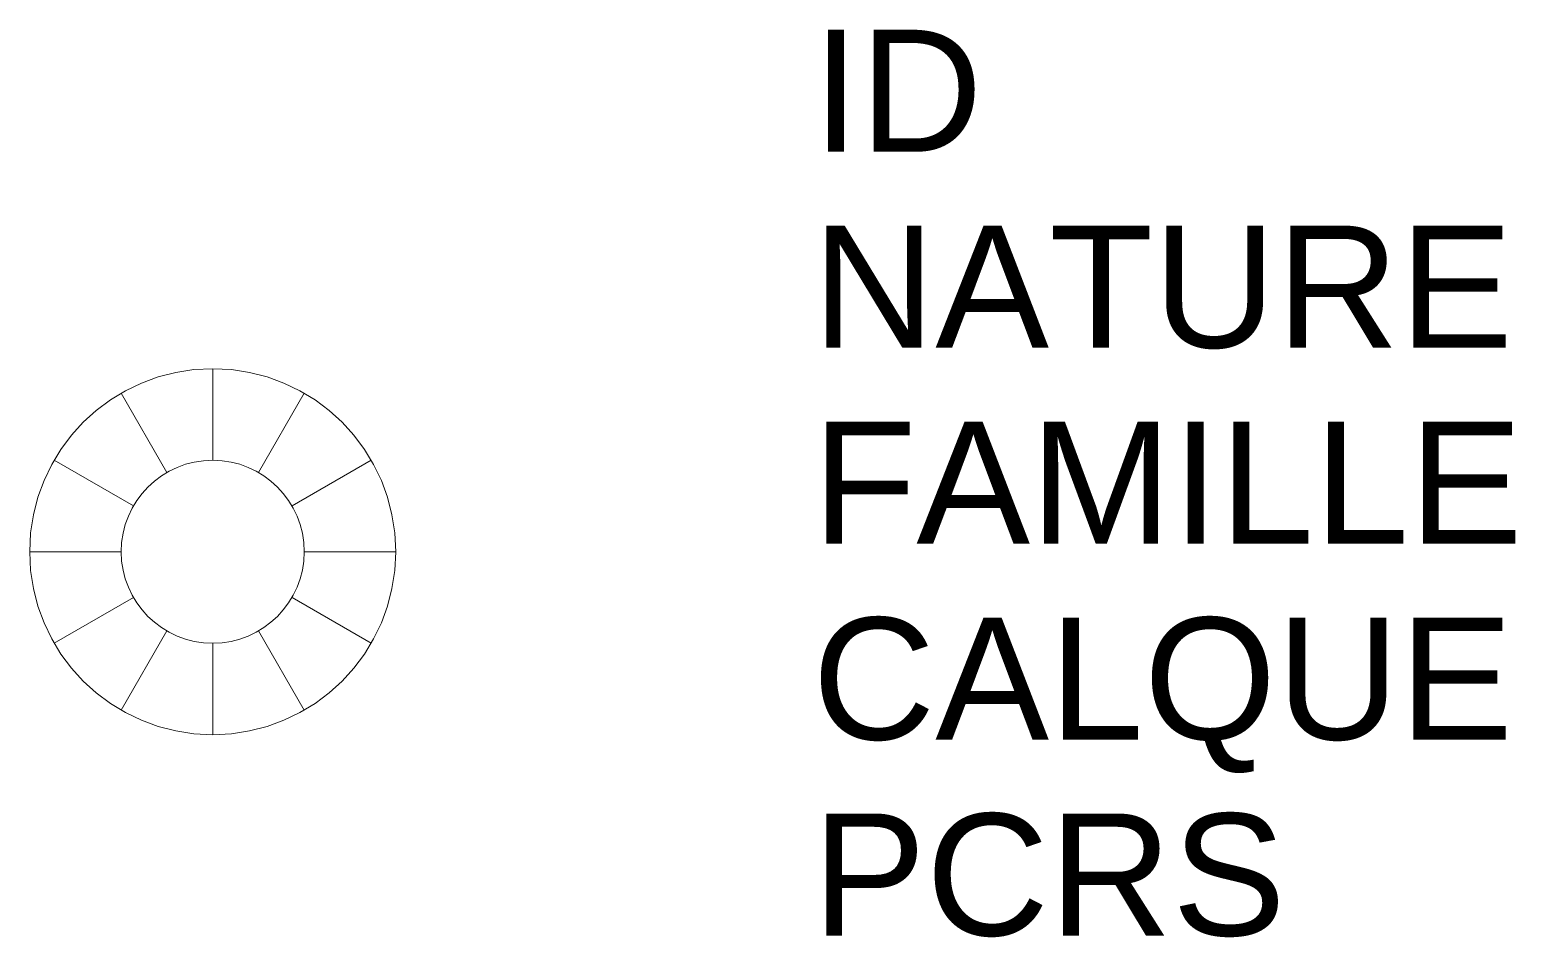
# Model space of a CAD drawing. Header units: metres. Extents: x 3121.75 to 3124.18, y 1792.23 to 1793.72.
import ezdxf

# ---------------------------------------------------------------- set-up
doc = ezdxf.new("R2010")
doc.units = ezdxf.units.M
doc.linetypes.add('Socle_Continu', pattern=[2.5, 2.5, 0])
doc.layers.add('MOBUR_SCS', color=251, linetype='Socle_Continu', lineweight=13)
doc.styles.get("Standard").update_dxf_attribs({"font": 'arial.ttf'})

msp = doc.modelspace()

# ---------------------------------------------------------------- linework, layer by layer
at = {"layer": 'MOBUR_SCS', "linetype": 'Socle_Continu'}
for p, q in [((3122.0492, 1793.1657), (3122.0492, 1793.0157)), ((3121.8992, 1793.1256), (3121.9742, 1792.9957)), ((3122.1242, 1792.9957), (3122.1992, 1793.1256)), ((3121.9193, 1792.9407), (3121.7894, 1793.0157)), ((3122.3091, 1793.0157), (3122.1792, 1792.9407)), ((3121.8992, 1792.8657), (3121.7492, 1792.8657)), ((3122.1992, 1792.8657), (3122.3492, 1792.8657)), ((3121.9193, 1792.7907), (3121.7894, 1792.7157)), ((3122.1792, 1792.7907), (3122.3091, 1792.7157)), ((3121.8992, 1792.6058), (3121.9742, 1792.7357)), ((3122.1242, 1792.7357), (3122.1992, 1792.6058)), ((3122.0492, 1792.7157), (3122.0492, 1792.5657))]:
    msp.add_line(p, q, dxfattribs=at)
for radius in [0.3, 0.15]:
    msp.add_circle((3122.0492, 1792.8657), radius, dxfattribs=at)

# ---------------------------------------------------------------- texts
at = {"layer": 'MOBUR_SCS', "linetype": 'Socle_Continu', "flags": 9}
for tag, p, s in [('ID', (3123.032, 1793.5215), 'NP_0924'), ('NATURE', (3123.032, 1793.2002), 'Corbeille'), ('FAMILLE', (3123.032, 1792.8789), 'Mobilier urbain'), ('CALQUE', (3123.032, 1792.5577), 'MOBUR_SCS'), ('PCRS', (3123.032, 1792.2364), 'HabillageSymbole')]:
    msp.add_attdef(tag, p, s, height=0.2, dxfattribs=at)

doc.saveas('drawing.dxf')
